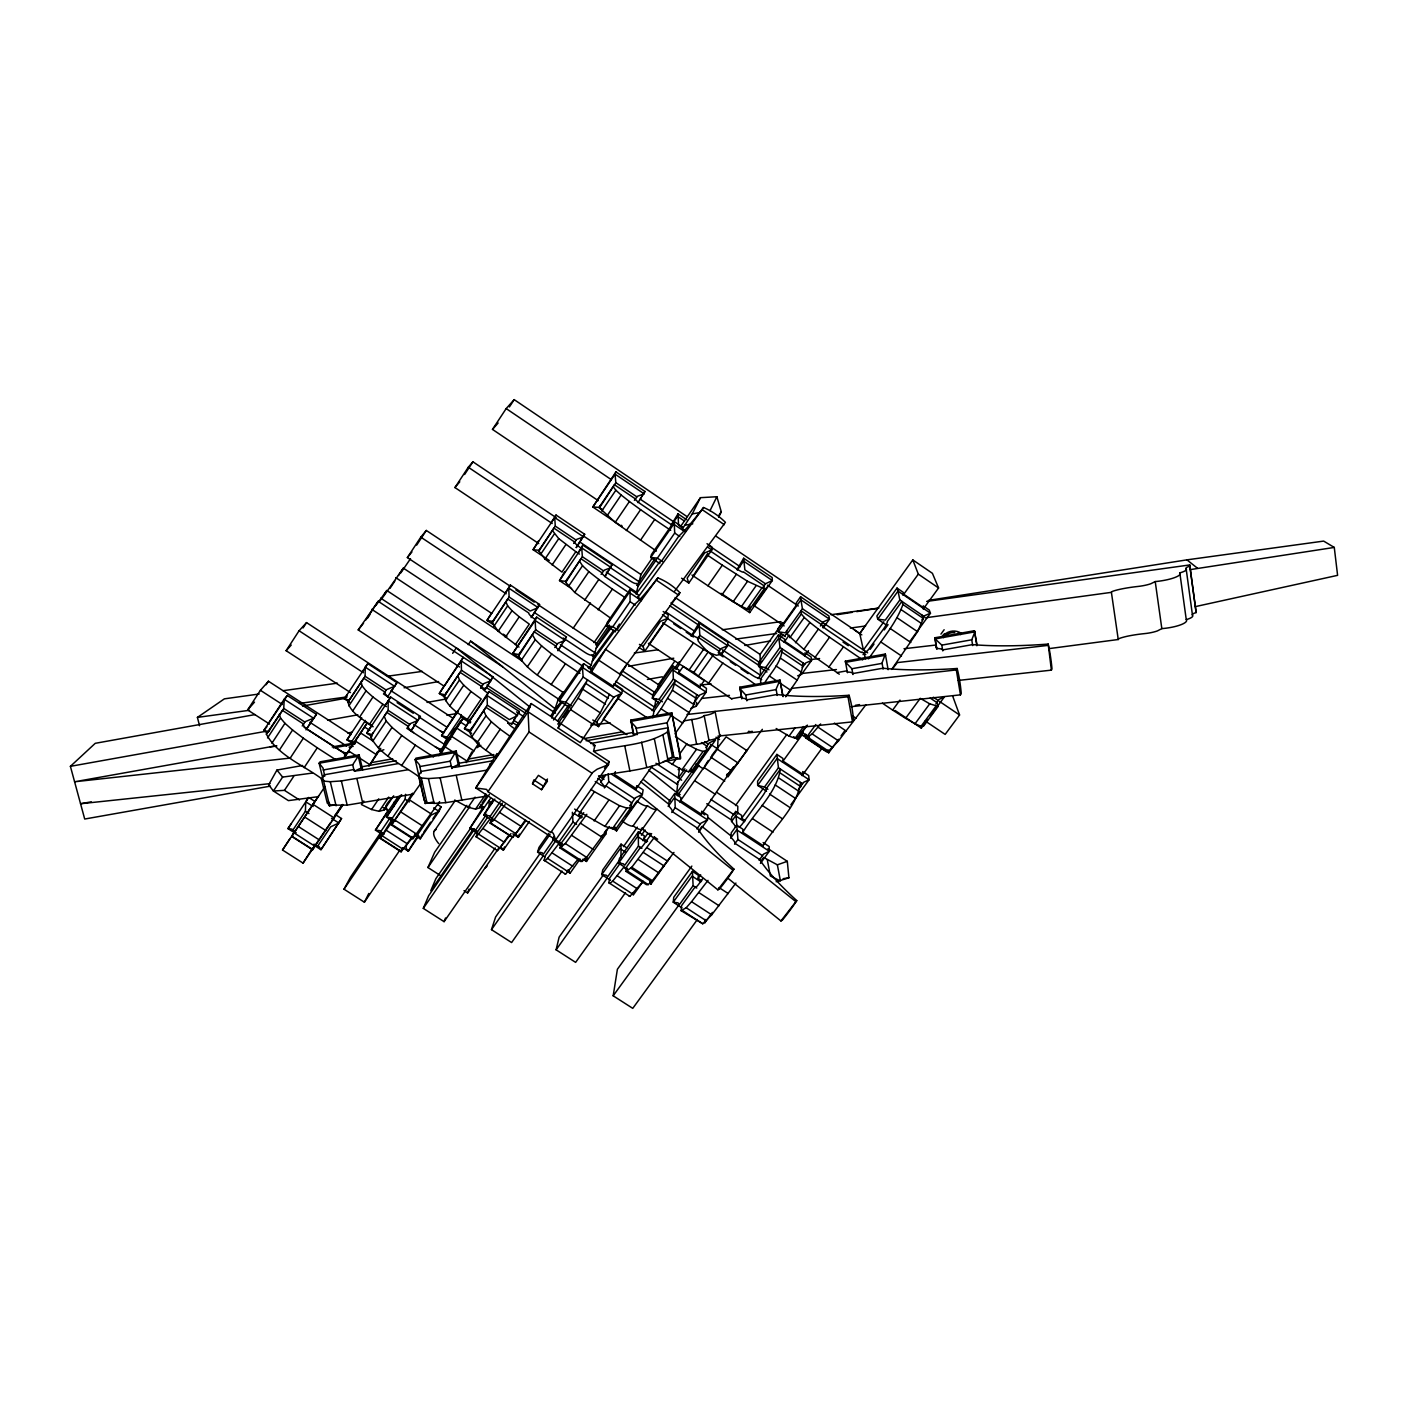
<?xml version="1.0" encoding="UTF-8"?>
<svg xmlns="http://www.w3.org/2000/svg" width="1408" height="1408" viewBox="0 0 1408 1408"><rect width="100%" height="100%" fill="white"/><g stroke="black" fill="none" stroke-linecap="round" stroke-linejoin="round"><path stroke-width="1.5" d="M697.418 638.81L699.829 635.342L699.072 622.987L727.848 642.277L727.707 645.691L721.442 654.579M692.437 871.358L673.728 897.283L673.235 902.194L677.899 902.845L679.571 904.376L693.106 885.685L692.437 871.358L698.35 875.23L698.139 878.416L701.73 880.757M721.037 593.314L749.69 612.603L772.341 580.518L772.182 577.562L743.653 558.254L744.867 569.853L765.477 583.774L763.03 587.242M883.08 669.187L882.077 662.886L885.333 654.034L845.363 661.162L847.422 672.707M737.686 814.158L737.81 806.274L716.707 792.352M783.094 696.661L780.014 680.046L739.816 687.192L741.77 698.878M745.237 820.706L741.611 818.312L741.646 815.373L735.715 811.448L737.933 839.52L734.554 844.184M493.187 819.192L489.086 815.813L483.824 815.038L492.958 799.779M671.81 812.486L675.224 807.717L674.714 793.496L680.926 797.579L680.627 800.589L701.395 814.229M581.962 736.93L594.986 745.483L593.507 751.326L609.154 761.605L608.485 764.614L597.115 769.208L592.715 772.411L550.774 832.48L487.96 791.666L486.64 789.413L475.781 787.97L496.954 753.526M662.429 701.8L658.997 699.512L673.358 679.043L672.866 665.984L679.184 670.19L678.85 672.637L699.952 686.682M662.517 561.563L657.413 558.131L674.696 533.051L674.186 521.506L682.616 527.208L682.317 529.003L685.837 531.379M696.01 764.034L703.278 768.838L717.552 748.862L718.08 738.566L720.614 735.029M461.208 714.736L460.891 716.971L447.181 737.176L450.648 739.446M712.413 912.384L704.862 922.768L705.056 919.406M666.582 617.883L691.979 634.885A7.568 1.496 35 0 0 698.421 637.366L719.189 651.27L718.995 654.79L716.355 655.248L711.198 653.47L703.507 649.458L662.728 622.758M638.317 831.917L619.45 858.44L618.587 863.174L623.234 863.755L624.8 865.216L638.422 846.102L638.317 831.917L644.354 835.859L643.896 838.939L647.574 841.333M667.357 761.341L681.947 769.771L688.582 771.795L692.067 770.598L706.517 750.323L706.798 746.099L701.43 742.544M620.981 858.07L621.051 844.131L626.93 847.968M735.926 883.062L711.726 914.813L702.768 923.771L681.12 910.694L681.56 905.661L695.094 886.987A7.251 1.232 -57.1 0 0 699.002 883.802L702.821 878.522M690.958 708.33L696.203 706.253L696.573 702.346M935.862 703.965L939.118 699.354L944.416 696.89L930.301 715.986M655.987 715.933L661.021 708.77L682.598 723.078L693.88 704.528L696.714 694.584M707.766 553.309L693.229 575.872M617.989 630.115L612.85 626.683L630.08 601.674L630.062 589.336L638.563 595.038L638.018 597.309L641.573 599.685M698.421 637.366L698.069 640.798C712.307 660.493 736.754 669.944 755.374 684.693M597.802 778.378L601.146 780.56L600.794 782.074A13.675 3.819 35 0 1 604.419 787.934L608.749 781.774L608.221 773.643M447.181 737.176L441.584 735.68L456.72 712.36M677.934 781.81L676.702 792.898L679.29 794.587M678.357 778.026L679.483 767.8L678.163 769.666M599.104 776.389C623.304 770.405 651.094 771.056 672.478 756.958L673.024 752.576M669.962 857.666L650.901 884.206L651.341 880.95M921.835 619.942L925.074 615.49L930.459 613.219L929.245 610.034L923.208 605.933L923.982 608.027L903.76 594.246L903.074 592.205L897.019 588.086L876.885 615.965L877.747 619.186L886.723 625.275M633.195 734.114L630.89 720.051L671.774 712.8L680.451 758.63L663.291 761.64M661.021 708.77L672.39 690.254L675.488 680.469L653.963 711.11L652.854 717.763M562.742 844.096L559.152 841.755L572.986 822.043L572.37 812.275M672.478 756.958L667.498 731.984L668.078 727.778L637.226 733.234A7.867 2.006 -11.6 0 1 632.086 736.032L590.674 743.494M602.554 509.749L599.069 507.39L615.824 482.662L615.05 474.144L615.947 471.874L644.97 491.498L638 502.638M571.173 705.76L565.77 702.205L583.158 677.019L582.454 667.392L583.634 663.643L592.31 669.398L591.571 671.915L613.325 686.312L627.264 663.766M777.163 695.482L776.142 689.11L780.014 680.046M421.256 772.992L419.426 764.667L415.149 759.634L415.923 758.173L456.21 751.027L459.518 765.653M697.365 919.53L632.755 1008.357L613.184 995.808L617.39 969.267L691.856 866.078M655.952 699.125L654.614 707.168L615.578 681.296M657.483 689.938L658.363 684.605L674.643 661.355M673.957 852.438L652.362 880.686L648.226 884.611L646.448 884.682L626.014 871.394L626.824 866.536L640.464 847.422A7.392 1.021 -56.9 0 0 644.213 844.008L651.64 833.606M574.587 809.072L604.965 826.373L612.392 828.714L616.44 828.062L630.96 807.576L631.787 802.859L605.862 785.875A7.814 2.182 35 0 1 601.374 785.365L595.214 781.528M563.886 573.056L559.504 580.606L565.646 581.346L582.366 556.723L581.715 547.888L582.842 545.107L612.075 564.696L604.947 576.646M395.384 821.322L391.318 817.854L386.478 817.098L400.523 795.379M642.453 882.2L629.869 896.386L608.837 882.746L609.734 877.941L620.558 862.734M686.664 519.71L678.005 513.85L678.55 525.043L682.106 527.437M384.05 834.258L379.562 830.597L375.443 830.104L387.464 811.413M487.96 791.666L529.021 731.966L528.053 711.797L531.221 703.56L559.944 722.445L558.114 728.077L580.342 742.685L600.283 712.853L609.435 694.408M582.93 859.162L586.45 861.45L605.81 834.064L606.76 829.382L604.366 832.779M615.366 771.654L614.75 774.611L636.205 788.691L636.733 785.682L643.122 789.87L642.382 794.446L616.563 830.896L611.142 827.358M365.429 720.403L351.965 741.33L355.362 743.53M536.624 617.144L512.776 653.435L518.778 654.544L535.638 629.746L535.146 620.488L536.624 617.144L566.421 636.909L558.061 650.725M587.171 858.194L586.45 861.45L585.094 858.106M537.61 542.802L538.542 541.006L533.104 549.701L538.982 550.299L555.28 526.099L554.717 517.563L556.019 515.046L584.672 534.266L576.347 547.589M602.571 778.536L603.258 775.562M618.288 695.675L617.672 698.298L603.222 719.048M625.486 892.672L575.626 962.368L556.107 949.819L559.117 937.147L603.275 875.037M371.923 734.624L366.696 733.146L372.293 724.592M613.325 686.312L613.958 683.742L622.6 689.462L621.702 693.37L598.558 726.616L593.208 723.096M636.574 592.029L638.458 584.443M639.126 581.75L640.922 574.499L652.027 558.378M579.797 811.782L579.04 814.827L582.507 817.098M470.659 718.379L464.482 728.675L470.36 730.171L487.344 705.197L487.027 695.499L488.858 691.574L519.253 711.515L511.667 724.258M609.47 826.514L586.59 857.349L581.064 861.643L559.962 847.95L561.246 843.128L583.722 812.645M491.762 612.709L486.957 620.453L492.712 621.386L509.115 597.027L508.728 588.086L510.365 585.059L539.563 604.454L532.066 616.563M798.723 789.008L803.528 782.373L809.09 779.75L808.685 775.544L802.736 771.602L802.982 774.365L783.024 761.112L782.866 758.384L776.899 754.406L757.61 781.141L757.662 785.365L766.533 791.243M561.862 845.486L553.098 839.784L553.978 836.634M351.965 741.33L346.966 739.851L361.715 717.693M324.738 776.23L323.066 768.134L319.123 763.224L320.109 761.816L359.146 754.864L362.718 769.877M667.867 758.595L674.01 757.522L667.075 722.797L671.598 714.155L630.608 721.424L635.888 727.144L637.454 734.378M561.88 846.454L558.413 844.219L547.536 858.387L544.896 860.834L544.104 860.253L545.459 855.466L555.227 841.544M593.842 656.163L591.149 665.122L588.808 668.501M597.538 643.826L594.88 652.678L592.398 656.286M558.114 728.077L578.072 698.192L587.541 679.923L557.762 724.134M640.323 499.242L640.816 497.622M759.088 860.306L763.576 854.11L769.314 851.277L769.173 846.542L763.118 842.547M444.488 685.168L439.314 693.51L444.928 694.813L461.454 670.278L461.243 660.915L463.232 657.325L444.118 686.154M349.307 700.128L344.291 698.826L367.805 663.608L396.95 682.651L394.592 686.312L386.531 689.621L383.504 693.968L388.872 697.488M891.686 669.416L917.558 631.699L923.419 618.482L922.24 615.226M542.766 785.77L533.843 779.926L532.523 783.834L541.517 789.694L547.466 779.011M820.406 625.997L823.31 621.843L829.453 619.15L828.925 615.947L800.606 596.781L796.365 602.765L796.576 604.842L782.408 624.765M391.741 818.981L405.152 799.181L405.574 794.323M561.986 871.094L511.614 942.55L491.48 929.65L495.616 916.978L540.725 852.544M519.358 834.152L518.302 837.373L512.846 833.853M786.65 695.482C792.81 685.309 803.264 675.242 802.736 662.71M802.314 667.568L805.834 662.886L811.536 660.475L811.114 656.955L804.989 652.837L805.253 655.16L784.714 641.344L784.555 639.091L778.413 634.955L758.56 662.869L758.63 666.406L766.973 672.003M296.173 832.744L291.878 829.101L287.954 828.608L307.507 799.216M868.613 658.856C880.493 641.168 895.506 624.747 902.933 604.525L901.894 601.374L887.322 621.474A7.498 1.32 -55.6 0 1 883.432 629.147L868.666 649.352A7.48 1.32 -55.7 0 1 865.621 651.464L863.051 654.65M551.848 718.186L558.378 698.966L563.341 691.75M504.451 846.947L503.36 850.133L469.797 828.45L483.472 806.678M764.403 683.232C770.95 672.443 781.915 662.024 782.091 648.824L760.584 678.973L760.707 684.587M762.802 846.208C774.963 825.405 797.21 806.907 800.536 782.443M464.006 890.683L467.614 892.989L469.075 889.064M742.474 832.832C754.723 811.976 776.459 793.478 780.454 769.102L766.498 788.357A7.322 1.267 -56.6 0 1 762.379 796.294L742.931 823.134A7.304 1.25 -56.7 0 1 738.813 826.602M419.901 777.48C403.339 764.843 380.354 756.166 370.674 736.736L388.133 710.354L388.203 700.902L390.667 697.066L420.394 716.443L410.942 731.104M526.099 820.512L512.864 837.39L490.09 823.152L491.902 818.365L502.445 803.106M474.408 829.347L428.666 895.699L423.298 908.371L444.083 921.659L445.509 917.981M656.41 551.091L615.208 522.386L599.438 507.866L614.434 484.722L635.395 498.89A7.586 1.232 34.5 0 0 641.291 504.381L670.613 524.181M489.509 819.667L476.238 836.986L477.594 831.741L487.502 817.379M610.702 618.218L574.71 592.434L565.77 582.349L580.976 558.782L602.078 572.898A7.621 1.514 34.5 0 0 607.922 578.635L626.912 591.36M696.89 828.942L700.902 823.205L707.52 819.878L707.802 815.267L701.606 811.184M454.696 800.026L468.142 807.259L475.552 809.107L480.163 807.717L481.395 804.672M599.438 507.866L600.459 505.331M513.92 720.421L515.011 717.693M577.931 553.098L582.842 545.107M565.77 582.349L567.037 579.304M958.302 680.434L1051.389 670.138L1051.987 668.73A33.968 5.192 83.6 0 0 1048.186 644.072A181.245 40.797 -8.5 0 1 972.523 644.618L942.621 649.933A13.27 3.203 -9.5 0 0 936.778 648.507L935.51 645.075L904.006 648.736M350.522 698.28L365.094 676.28L365.235 667.146L367.805 663.608M564.08 573.496L564.907 571.525M292.618 830.474L305.395 811.272L305.765 801.803L308.686 797.456L314.864 801.416L312.946 804.32M563.728 692.982C548.258 681.578 529.056 672.742 518.584 656.093L534.23 631.805L555.755 646.061A7.744 1.848 34.3 0 0 561.546 652.115L580.906 664.946A7.726 1.848 34.5 0 0 583.422 666.442M705.778 747.542L709.474 742.702L715.493 740.062L692.63 772.13L691.786 769.12M440.563 875.618L427.944 867.522L434.65 852.28L466.858 805.376M1051.389 670.138L1048.186 644.072M518.584 656.093L520.186 652.485M466.224 762.608L471.891 751.872M437.941 804.778L441.074 806.819L438.979 811.36L420.218 838.834L414.885 835.402M674.749 591.008L725.419 522.35A34.918 16.878 36.8 0 0 703.542 507.514A119.715 8.782 -55.9 0 1 678.955 535.92L661.654 560.982A13.482 1.003 -56.2 0 0 659.208 563.182L659.419 562.197L636.029 594.053M496.25 757.838C486.834 750.306 474.338 744.128 469.779 732.301L485.918 707.291L507.866 721.67A7.867 2.2 34.2 0 0 511.157 726.264L513.603 728.077M765.477 583.774L772.341 580.518L743.6 561.088L737.334 570.046M469.779 732.301L471.768 728.094M422.418 834.117L420.218 838.834L418.44 835.437L417.173 835.349L431.006 815.162L438.979 811.36L433.646 807.91M619.837 673.658L679.906 592.698A35.112 18.146 36.8 0 0 657.835 577.878A118.606 8.8 -56.1 0 1 634.392 604.56L617.144 629.552A13.552 1.021 -56.4 0 0 614.909 631.4L615.243 630.133L592.31 661.267M444.066 686.136L358.213 629.922L378.171 601.286L492.994 676.896L485.109 689.638M456.21 751.027L450.19 761.182L451.862 768.557M487.678 685.467L492.994 676.896M412.614 793.162L391.424 825.018L412.773 838.746L415.061 833.994M718.643 517.282L721.283 511.808L716.883 496.725L700.462 497.675L680.398 526.768M426.008 801.926L425.251 803.475L433.717 801.979M637.736 597.678L703.542 507.514M412.122 836.88L401.104 851.84L402.459 848.144M693.845 703.067L699.459 695.165L706.165 692.173L706.464 688.354L700.181 684.165M718.186 652.696L721.195 648.507L727.707 645.691L698.738 626.296L692.49 635.219M710.019 510.664L716.883 496.725M440.669 754.107L463.021 718.362L441.126 750.658A7.656 2.341 33.6 0 1 440.246 751.133M590.462 669.944L657.835 577.878M552.587 530.763L558.747 538.63L575.819 551.69L561.986 572.106L544.966 559.029L538.93 551.056L553.907 528.123L574.605 541.974A7.462 1.443 34.3 0 0 580.237 547.501M438.944 755.726L442.499 748.634A7.656 2.341 33.6 0 1 435.002 746.557M447.41 738.848L444.594 744.462L413.723 724.381M660.44 685.978L605.634 649.405L591.571 671.915M381.128 831.952L350.522 877.131L344.01 889.205L364.39 902.211L368.808 893.446M268.294 732.054L283.747 708.418L284.205 699.23L287.285 695.482L316.448 714.366L305.994 729.89M682.528 528.686L692.243 513.938L700.462 497.675M629.64 805.904L635.378 797.79L642.382 794.446L611.582 774.224M538.93 551.056L540.338 548.275M551.091 522.755L556.019 515.046M488.382 795.819L445.773 802.648L434.122 803.387L426.958 802.701L424.266 800.589L418.581 775.966L420.904 771.478L451.299 766.11A7.867 1.971 -12.8 0 0 455.048 767.325L493.856 760.619M519.006 647.099L498.15 631.259L492.325 622.67L507.742 599.069L528.845 613.043A7.586 1.76 34.1 0 0 534.424 618.886M401.104 851.84L380.23 838.446L392.058 819.333M492.325 622.67L494.067 619.362M394.363 801.821L393.888 806.555M505.19 593.155L510.365 585.059M550.774 832.48C553.485 830.245 554.629 838.147 555.702 839.872L559.152 841.755M851.189 706.675L960.45 694.848L961.242 693.352A34.373 6.688 83.7 0 0 957.141 668.483A183.902 42.381 -9 0 1 882.922 668.219L852.773 673.57A13.376 3.274 -10.1 0 0 847.299 672.021L847.088 670.806L836.933 672.602M470.782 722.022C461.261 714.701 448.254 708.664 444.189 696.643L460.082 672.338L481.571 686.453A7.709 2.094 33.9 0 0 487.115 692.595M363.827 800.958L361.416 804.549L371.571 809.53L379.139 811.325L384.12 809.952L386.549 805.482M444.189 696.643L446.301 692.771M940.949 634.093L944.134 629.746M733.427 766.99L701.694 813.806M302.65 765.494L276.936 770.07L268.664 784.819L273.416 791.014L288.411 800.624L318.226 796.682M639.426 644.389L643.104 646.536L644.741 651.253L667.709 618.235L668.272 614.909L663.186 611.512M960.45 694.848L956.331 669.926L957.141 668.483M592.768 719.998L596.922 722.339L598.558 726.616M674.01 757.522L680.451 758.63L680.627 757.17L671.774 712.8M335.403 814.598L341.546 818.541L320.971 849.693L313.632 845.011M369.002 766.11L377.678 752.154M294.694 831.811L291.667 836.422L312.541 849.763L315.427 845.046M290.03 838.534L282.515 850.01L303.054 863.122L312.664 847.845M445.456 747.05L467.192 761.182L479.09 742.667M596.376 722.374L614.082 696.89L621.702 693.37L582.454 667.392L559.416 700.832L570.082 707.872M330.387 804.338L329.437 805.851L335.931 804.707M359.146 754.864L352.704 764.755L354.182 771.003M370.674 736.736L373.278 732.6M705.003 765.67L708.312 760.461M384.982 705.672L390.667 697.066M391.442 690.994L393.026 688.547M269.597 724.099L247.65 709.949L260.41 690.307L268.435 681.226L350.926 734.642M350.486 692.578L286.123 650.707L299.077 630.766L306.539 622.6L453.358 718.485M266.147 684.728L268.435 681.226M303.054 627.95L306.539 622.6M307.49 812.61L309.144 810.146M354.675 742.914L353.795 744.251L346.966 739.851L349.642 735.856M268.594 723.448L283.466 701.36M284.416 699.899L287.285 695.482M323.91 780.419C304.938 765.67 277.992 756.061 266.341 734.078L282.462 710.406L303.512 724.011A7.515 2.464 32.4 0 0 308.334 730.066L339.909 750.464A7.48 2.464 32.8 0 0 347.547 752.47L344.15 757.662M267.538 737.933L280.544 718.062L279.294 714.278M350.222 748.387L354.746 741.453M355.802 739.834L356.734 738.408M380.758 748.317L376.552 754.741L355.309 740.995L367.154 723.026L344.344 757.187M271.92 743.213L284.962 723.307L280.544 718.062M279.47 749.954L292.565 730.03L284.962 723.307M365.974 619.872L378.171 601.286M367.453 618.288L369.864 614.627M375.883 605.475L386.813 590.498L502.55 666.723M491.621 613.342L407.352 557.586L420.798 537.152L426.307 530.446L510.435 586.344M598.242 500.667L492.483 429.405L506.176 408.584L514.202 399.643L687.104 516.648M379.72 601.304L382.078 597.696M384.454 594.106L386.813 590.498M416.68 545.09L426.307 530.446M381.586 599.104L403.357 568.128L499.646 631.752M538.736 543.558L454.942 487.555L468.283 467.245L472.93 461.806L556.107 517.616M464.57 474.531L472.93 461.806M390.051 588.333L394.891 580.994M398.517 575.467L403.357 568.128M509.379 406.965L514.202 399.643M302.227 725.982L305.254 721.635L313.562 718.221L316.448 714.366M306.698 728.64L313.562 718.221L284.205 699.23L263.683 730.629L267.344 732.987M290.224 758.102L303.336 738.197L292.565 730.03M312.488 773.062L282.603 777.093L273.416 791.014L284.451 790.346L299.482 799.99M284.451 790.346L293.691 776.389M304.128 767.677L317.275 747.806L303.336 738.197M373.12 726.774C364.074 719.717 350.891 713.909 347.917 701.941L363.774 678.269L384.824 691.997A7.515 2.235 33.1 0 0 389.91 697.981M348.832 705.901L362.12 685.837L361.152 681.947M352.722 710.97L366.062 690.87L362.12 685.837M318.718 795.766L282.515 850.01M376.552 754.741L369.934 764.738L348.656 750.992L343.922 758.102M359.586 717.13L372.962 697.013L366.062 690.87M291.667 836.422L324.949 786.597M387.587 696.819L396.95 682.651M369.442 724.381L382.853 704.282L372.962 697.013M290.963 824.085L287.954 828.608L295.293 833.29M413.582 794.042L347.178 805.112L329.454 805.147L327.254 803.088L321.446 779.152L324.386 774.77L353.83 769.542A7.691 1.848 -13.3 0 0 359.867 770.405L398.147 763.611M372.557 741.488L386.214 721.054L384.261 716.373L386.778 712.378L408.25 726.37A7.674 2.341 33.4 0 0 413.53 732.6M400.752 572.986L410.502 558.694M378.347 747.894L392.04 727.426L386.214 721.054M303.054 863.122L328.398 825.845M334.822 815.707L342.162 804.76M376.939 753.262L379.174 749.936M331.918 820.635L342.76 804.461M312.541 849.763L342.566 805.552M313.949 844.114L317.504 846.384L330.739 826.778L338.853 823.029L331.514 818.312M341.546 818.541L320.971 849.693L318.982 846.419L317.504 846.384M452.654 653.33L456.298 647.909L530.006 707.115M330.722 822.43L328.803 825.246M388.027 755.938L401.773 735.486L392.04 727.426M407.299 727.795L410.59 723.483L418.141 720.403L388.203 700.902L366.696 733.146L371.958 736.56M468.213 644.67L470.606 641.133L559.997 700.04M411.171 730.558L420.394 716.443M540.584 554.4L554.294 534.037M717.904 736.138L852.474 721.864L853.53 720.298A34.707 8.466 83.8 0 0 849.077 695.27A182.477 42.979 -9.6 0 1 776.987 694.514L746.662 699.882A13.464 3.362 -10.8 0 0 741.646 698.192L741.664 696.907L731.456 698.702M493.821 626.366L507.637 605.862L506.088 602.237M371.571 809.53L378.787 798.811M401.579 765.618L415.36 745.184L401.773 735.486M445.526 700.691L459.448 680.046L458.058 676.069M544.966 559.029L558.747 538.63M498.15 631.259L512.037 610.72L507.637 605.862M449.786 705.883L463.76 685.203L459.448 680.046M379.139 811.325L388.749 797.086M391.318 798.459C386.602 804.566 383.786 805.675 388.379 810.955L382.958 807.47M384.12 809.952L393.694 795.802M552.112 564.942L565.928 544.526M615.947 471.874L592.821 507.003L621.966 526.627L621.597 525.307M505.331 637.384L519.253 616.81L512.037 610.72M398.2 796.453L375.443 830.104L382.747 834.786M457.019 712.219L471.029 691.522L463.76 685.203M401.667 794.675L386.478 817.098L393.571 821.674M458.286 711.005L441.584 735.68L448.483 740.186M573.637 543.418L576.717 539.352L583.581 536.923L554.717 517.563L533.104 549.701L549.296 560.507M380.512 831.987L389.981 817.995M344.01 889.205L382.061 833.061M480.586 687.896L483.859 683.584L491.216 680.627L461.243 660.915L439.314 693.51L446.354 698.104M584.672 534.266L576.171 547.483M444.717 742.35L447.146 738.76M601.744 511.034L615.859 490.23L613.501 487.115M451.211 733.99L454.766 728.746M439.894 751.397L460.786 720.579M539.563 604.454L531.098 617.637M391.424 825.018L422.101 781.493M515.346 644.688L529.302 624.131L519.253 616.81M467.174 719.682L481.219 698.984L471.029 691.522M330.07 804.936L329.437 805.851L328.416 801.592M607.006 515.874L621.157 495.018L615.859 490.23M488.858 691.574L469.357 721.107M568.427 586.467L582.525 565.734L579.814 561.686M521.083 660.563L535.286 639.69L532.717 635.29M615.208 522.386L629.411 501.512L621.157 495.018M471.698 736.894L486.006 715.862L484.035 711.357M634.392 500.35L637.472 496.25L644.266 493.909L615.05 474.144L592.821 507.003L599.069 507.39M574.71 592.434L588.861 571.666L582.525 565.734M364.39 902.211L399.925 850.08M641.854 496.091L644.97 491.498M527.331 666.829L541.605 645.92L535.286 639.69M412.403 837.443C408.496 844.008 402.917 845.68 408.302 851.206L418.018 836.986M477.03 742.896L491.392 721.829L486.006 715.862M412.773 838.746L439.595 801.627M479.389 744.198L477.013 747.701L480.797 745.272M416.557 837.707L408.302 851.206L402.829 847.686M626.349 530.534L640.587 509.678L629.411 501.512M423.597 832.41L430.584 822.166M432.925 818.752L436.41 813.648M438.75 810.234L441.074 806.819M601.093 574.358L604.208 570.187L611.142 567.6L581.715 547.888L559.504 580.606L571.595 588.667M584.619 600.23L598.822 579.462L588.861 571.666M679.677 801.909L703.894 767.395L724.715 781.141M554.752 647.522L557.973 643.227L565.154 640.376L535.146 620.488L512.776 653.435L521.576 659.226M612.075 564.696L604.947 576.118M485.795 750.306L500.21 729.221L491.392 721.829M537.346 674.872L551.654 653.946L541.605 645.92M562.214 643.034L566.421 636.909M434.051 831.477L455.03 800.835M557.85 650.478L561.352 645.374M573.144 628.267L590.445 602.976M516.085 716.144L519.253 711.515M640.411 540.338L654.685 519.499L640.587 509.678M531.221 703.56L495.757 757.645M598.136 609.84L612.374 589.09L598.822 579.462M551.091 684.658L565.435 663.749L579.955 673.358M468.142 807.259L475.094 797.157M427.944 867.522L469.885 806.467M678.005 513.85L671.158 525.043M475.552 809.107L485.936 794.024M672.549 523.635L677.53 516.402L684.499 521.118M674.186 521.506L651.411 554.594L650.725 557.48L659.806 563.587M482.011 803.141L485.742 797.72M630.062 589.336L607.341 622.336L606.355 625.698L615.507 631.805M480.163 807.717L489.35 794.376M594.018 642.629L610.139 619.203M380.23 838.446L392.286 821.603M595.637 644.864L609.312 625.029M636.645 585.358L654.738 559.064M490.618 798.23L469.797 828.45L474.25 828.96L475.482 830.368L486.622 814.211M583.634 663.643L560.736 696.872L559.416 700.832L565.77 702.205M470.712 828.08L435.882 878.645L430.76 890.754L473 829.488M596.886 646.026L609.294 628.003M637.965 586.397L656.568 559.398M552.605 712.307L555.051 708.77L470.606 641.133M551.25 715.968L559.944 703.349M494.842 799.075L483.824 815.038L492.906 820.917M423.298 908.371L476.819 830.808M617.355 627.158L619.485 624.061M489.738 816.957L500.262 801.68M590.163 672.514L592.31 669.398M557.498 721.23L568.304 705.602M563.235 717.517L568.234 710.283M532.523 783.834L538.419 775.333L547.413 781.211L541.517 789.694M718.784 515.416L721.283 511.808M444.083 921.659L495.246 847.933M467.614 892.989L498.714 848.214M508.218 835.982L500.755 846.718L503.36 850.133L514.078 834.715M642.858 646.677L660.37 621.421L667.709 618.235L662.464 614.733M681.56 578.213L688.794 583.07L711.814 549.947L712.078 547.114L707.027 543.699M525.114 820.283L515.715 833.8L518.302 837.373L529.355 821.48M649.264 643.914L663.59 623.322M691.944 575.027L707.942 585.781L722.339 565.171L747.542 581.275L764.157 588.843L764.051 585.798L743.442 571.877A7.515 1.214 35 0 1 737.211 569.166L709.966 550.757M548.891 833.307L538.965 847.475L537.592 852.157L544.808 856.838M550.053 834.346L537.592 852.157L542.062 852.72L543.418 854.146L554.4 838.464M743.653 558.254L737.035 569.536M699.072 622.987L691.117 636.222M707.942 585.781L721.952 594.88L736.349 574.341M672.866 665.984L652.995 694.338L652.326 698.192L659.19 702.733M491.48 929.65L542.995 856.187M604.542 768.205L609.154 761.605M674.326 668.835L679.272 661.778M648.402 643.35L678.92 663.696L693.299 643.192M555.702 839.872L608.485 764.614L528.053 711.797L475.781 787.97L555.702 839.872L553.098 839.784M675.858 669.522L679.554 664.277M600.618 782.32L605.51 775.35M579.885 812.522L594.475 791.718L619.555 805.71L626.965 808.139L630.96 807.576M578.494 815.619L580.994 812.046M652.15 710.67L658.381 701.818M678.198 673.57L683.162 666.512L704.264 680.574L699.424 687.421M721.952 594.88L733.146 601.762L747.542 581.275M559.962 847.95L565.312 843.533L586.837 814.299M678.92 663.696L689.128 669.909L703.507 649.458M689.128 669.909L693.845 672.32L708.206 651.904M733.146 601.762L741.523 606.426L755.902 586.01M594.123 820.97L608.731 800.237M731.878 699.002L698.403 676.086L712.8 655.67M741.523 606.426L747.085 608.872L761.429 588.526M747.085 608.872L749.848 609.136L764.157 588.843M753.914 605.563L766.85 587.224M721.178 653.893L723.518 650.566M852.474 721.864L848.003 696.784L849.077 695.27M566.474 870.866L570.082 873.206L580.096 859.038M604.965 826.373L619.555 805.71M708.47 683.39L722.902 662.974M635.923 789.096L652.326 765.899M674.995 733.85L684.165 720.861L691.768 719.523A9.31 2.341 -11.1 0 0 699.406 718.027L701.061 717.446A9.31 2.341 -11.1 0 0 704.141 715.598A9.275 2.341 -11 0 0 709.896 714.366L711.568 713.786A9.275 2.341 -11 0 0 715.07 711.392L719.822 735.926A9.258 2.429 -11 0 1 716.355 738.408L714.683 738.989A9.258 2.429 -11 0 1 708.946 740.221A9.275 2.446 -11.1 0 1 705.883 742.122L704.246 742.72A9.275 2.446 -11.1 0 1 696.626 744.198L689.04 745.536L675.453 736.542M696.203 706.253L706.165 692.173L672.338 669.645L652.326 698.192L658.997 699.512M612.392 828.714L626.965 808.139M626.155 816.182L636.891 801.029A9.205 2.534 35.4 0 0 643.28 805.059L644.688 805.605A9.205 2.534 35.4 0 0 647.416 805.71A9.17 2.517 35.4 0 0 652.238 808.614L653.646 809.178A9.17 2.517 35.4 0 0 656.762 808.966L642.506 828.978A9.152 2.605 35.4 0 1 639.355 829.277L637.93 828.714A9.152 2.605 35.4 0 1 633.107 825.845A9.187 2.622 35.4 0 1 630.379 825.774L628.954 825.246A9.187 2.622 35.4 0 1 622.565 821.234M672.179 764.526L677.037 757.68M679.466 754.266L686.752 744.005L696.502 749.32L703.085 751.414L706.517 750.323M633.107 825.845L647.416 805.71M621.051 844.131L602.73 869.915L601.779 874.614L610.544 880.299M782.267 622.6L778.043 628.531L778.237 631.822L785.347 636.61M623.445 846.648L637.331 827.112M759.968 654.579L782.566 622.794M347.917 701.941L350.627 698.139M490.09 823.152L494.12 819.632L505.138 804.619M681.947 769.771L696.502 749.32M619.784 859.76L607.746 876.656L606.267 875.213L601.779 874.614L620.224 848.69L625.486 852.104M556.107 949.819L607.112 878.134M637.718 835.12L642.822 827.957M678.533 777.762L684.922 768.803M758.877 664.84L761.429 661.267M779.293 636.17L781.845 632.579M676.755 783.798L686.629 769.93M780.366 638.246L782.883 634.726M823.134 627.986L829.453 619.15L800.958 599.878L802.419 608.749L785.294 632.79L778.237 631.822L800.958 599.878L800.606 596.781M641.397 835.243L645.11 830.016M688.582 771.795L703.085 751.414M839.309 674.186L803.862 649.37L786.966 634.146L801.346 613.976L800.994 610.755L821.427 624.571A7.48 1.214 35.5 0 0 827.816 630.362L856.416 649.686A7.462 1.197 35.7 0 0 862.154 652.08L865.762 654.526M674.714 793.496L669.117 801.363L668.571 805.886A13.288 3.59 35.5 0 1 672.39 811.694L697.47 828.15A113.802 29.726 36.5 0 0 733.92 869.106A34.003 5.262 -51.3 0 1 719.347 889.134L717.834 889.821L641.485 828.168M769.014 669.803L765.67 667.568L780.014 647.434L778.413 634.955M642.699 840.611L647.786 833.466M676.597 793.056L695.57 766.427M758.155 678.621L765.142 668.8M784.115 642.189L789.184 635.078M700.586 759.704L705.338 753.034M707.714 749.707L711.286 744.709M668.166 806.45L674.203 797.966L707.52 819.878L698.614 832.234M789.853 637.683L804.267 617.461L801.346 613.976M677.389 795.643L698.984 765.371M626.014 871.394L631.77 867.293L654.526 837.144M795.485 642.752L809.952 622.494L804.267 617.461M803.862 649.37L818.382 629.094L809.952 622.494M822.642 627.352L825 624.043M643.157 881.302L633.283 895.066L632.65 893.165M804.654 655.987L808.456 650.69M726.528 775.491L737.845 762.837L762.362 729.309M814.986 657.501L829.541 637.243L862.646 659.894M699.371 829.981L701.941 826.408M828.819 667.146L843.41 646.906M346.984 695.094L344.291 698.826L349.782 702.398M475.728 836.493L497.552 850.766L510.998 833.589M735.504 805.587L786.861 734.43M923.226 609.083L938.573 587.981L932.413 573.32L912.806 559.909L859.725 633.459L863.421 650.003L883.837 621.773M776.178 728.517L789.061 736.12L795.115 727.742M735.715 811.448L731.632 817.098L731.509 821.55A12.778 3.309 35.9 0 1 735.434 827.182M731.755 821.198L735.627 815.866L744.462 821.691M789.061 736.12L795.15 738.232L803.598 726.528M806.414 725.595L798.002 737.229L795.15 738.232M793.69 736.754L797.262 739.13L807.4 725.12M362.173 671.915L363.898 669.539M613.184 995.808L678.832 905.098M698.139 878.416L700.709 874.861M741.365 818.664L763.171 788.533M767.923 789.307L764.491 787.037L778.43 767.765L776.899 754.406M782.426 761.939L802.947 733.568M910.096 641.133L930.459 613.219L898.022 591.114L899.853 599.984L885.298 620.101L877.747 619.186L898.022 591.114L897.019 588.086M903.003 595.302L918.315 574.13L912.806 559.909M730.699 838.13L736.701 829.822L769.314 851.277L760.461 863.386M807.506 735.979L815.813 724.504M870.214 649.299L874.034 644.019M884.259 629.922L888.078 624.624M717.834 889.821L733.92 869.106M802.05 775.65L821.427 749.003M790.803 804.83L809.09 779.75L777.075 758.49L757.662 785.365L764.491 787.037M800.202 733.779L828.714 752.805L838.605 739.253M841.069 735.856L844.782 730.77M805.728 734.184L806.115 738.179L826.373 751.696L828.538 751.15L838.517 740.89L865.902 704.774M761.094 860.886L763.646 857.384M882.376 703.173L892.637 710.09L899.976 700.075M557.885 700.41L564.309 691.662M596.218 648.226L611.635 627.264M551.056 715.422L560.666 702.363M593.261 658.099L613.747 630.274M892.637 710.09L905.573 718.309L920.269 698.35L929.72 703.824L938.168 706.376L936.901 702.574L930.195 698.034M553.098 714.49L562.179 702.152M553.502 719.981L565.541 703.701M905.573 718.309L915.042 723.73L929.72 703.824M915.042 723.73L921.043 726.317L935.686 706.482M895.083 710.477L921.325 728.147L927.749 719.47M938.168 706.376L923.578 726.123L921.043 726.317M727.918 878.258L780.93 920.955L796.77 900.592A113.52 28.97 36.9 0 1 759.651 859.549L735.117 843.41A13.077 3.467 36 0 0 731.086 837.584L731.21 832.92L736.789 825.211L742.878 829.224L742.843 832.304L763.171 845.68M952.811 696.467L959.57 714.982L945.155 734.413L925.214 720.984M544.104 860.253L565.541 874.21L577.931 859.426M711.814 755.41L726.141 736.824L747.014 750.693M681.12 910.694L686.189 907.738L691.557 901.683L708.013 880.352M865.462 625.504L859.76 633.653L854.55 629.957M608.837 882.746L609.875 883.414L612.691 881.091L623.586 867.434L627.246 869.81M426.554 801.733L425.251 803.475L415.149 759.634L455.523 752.47L458.357 765.019M785.611 696.802L792.088 688.336L956.331 669.926M892.056 669.346L897.371 662.587L1047.587 645.445M806.115 738.179L812.17 733.92L820.635 723.941M358.213 629.922L363.528 623.216M266.341 734.078L269.579 730.083M407.352 557.586L411.928 551.971M266.904 726.686L263.683 730.629L268.382 731.386M454.942 487.555L459.782 481.8M247.65 709.949L254.496 702.134M492.483 429.405L498.133 422.998M286.123 650.707L291.227 645.058M748.986 731.104L748.106 732.072L752.33 731.333M270.442 786.122L84.709 819.034L70.4 766.339L95.251 743.318L255.077 714.578M593.842 751.274C618.165 745.29 645.832 745.765 667.498 731.984M926.658 601.427L1189.742 564.942L1196.131 612.568A8.554 2.024 -7.8 0 0 1192.91 613.923L1192.523 614.258A8.554 2.024 -7.8 0 0 1192.47 615.19A14.274 3.397 -7.9 0 1 1186.258 619.626A20.539 4.928 -7.9 0 1 1161.829 628.619L1157.394 630.925A16.034 3.872 -8.1 0 1 1144.528 633.618A42.645 10.578 -8 0 0 1129.709 635.747A24.693 6.072 -8.1 0 0 1120.698 637.982A5.966 1.461 -8.2 0 0 1118.251 639.514L1048.661 648.666M199.531 725.718L197.419 717.394L224.382 698.843L259.178 694.003M1189.742 564.942L1189.83 566.21A8.589 1.866 -8.1 0 0 1186.592 567.512L1186.187 567.829A8.589 1.866 -8.1 0 0 1186.134 568.691A14.362 3.115 -8.2 0 1 1179.834 572.88A20.645 4.523 -8.2 0 1 1155.229 581.574L1150.758 583.774A16.122 3.573 -8.3 0 1 1137.822 586.467A42.874 9.733 -8.3 0 0 1122.915 588.685A24.834 5.597 -8.4 0 0 1113.869 590.885A5.984 1.338 -8.4 0 0 1111.405 592.346L925.408 617.795M568.058 869.686L570.082 873.206M780.93 920.955L782.285 920.198A33.405 4.118 -51.5 0 0 796.77 900.592M383.856 749.707L376.904 752.294M601.55 835.771L605.81 834.064M797.614 675.822L801.592 674.326L811.536 660.475L778.624 638.334L758.63 666.406L765.67 667.568M767.976 848.602L787.301 861.326L788.92 877.8L776.16 881.742M763.946 857.595L777.357 864.829L787.301 861.326M746.064 750.094L747.56 749.584L727.954 776.882L727.179 773.978M480.85 804.848L483.349 808.79L479.653 806.397M1190.376 569.589L1334.274 547.43L1337.6 575.344L1195.41 606.602M692.243 513.938L700.146 512.477M684.904 525.254L692.806 523.794M302.579 706.042L345.77 698.262M404.078 687.773L438.627 681.56M70.4 766.339L264.933 731.474M327.606 720.245L357.878 714.824M427.029 702.416L446.494 698.931M628.602 666.301L673.781 658.205M744.779 645.48L770.581 640.869M276.619 745.677L74.589 781.774L290.541 758.05M347.758 732.987L352.07 732.213M446.899 715.264L457.688 713.346M647.416 679.448L662.27 676.79M936.549 648.507L934.771 637.789L974.424 630.714L977.011 644.758M332.2 746.926L355.52 742.755M333.397 747.894L354.64 744.11M349.043 747.102L353.179 746.363M845.363 661.162L845.592 662.341L885.632 655.213M936.901 649.194L935.176 638.915L941.811 645.128L971.749 639.795L974.934 631.84L935.176 638.915L934.771 637.789M343.482 753.368L349.642 752.259M91.274 801.838L80.555 803.739L270.002 783.64M845.592 662.341L851.91 668.73L882.077 663.362M323.224 769.982L352.704 764.755M782.795 695.869L780.085 681.296L739.781 688.459L745.73 695.006L776.072 689.603M371.36 762.608L392.656 758.824M396.158 760.69L361.979 766.744L361.099 768.17A13.446 3.238 -13.3 0 0 355.291 771.038M419.778 766.568L450.19 761.182M636.205 728.253L667.075 722.797M321.446 779.152L323.646 781.106L330.282 781.704L341.37 780.93L407.95 769.754M468.688 759L493.856 754.547M584.478 738.514L622.53 731.773M495.194 756.853L458.973 763.259L458.286 764.72A13.763 3.45 -12.8 0 0 452.179 768.117M586.133 740.766L633.406 732.406L633.142 733.797A13.763 3.502 -11.6 0 1 637.12 734.659M489.72 764.086L491.392 763.787M593.278 745.782L594.986 745.483M418.581 775.966L421.256 777.973L428.419 778.571L440.106 777.762L486.886 770.141M855.378 705.32L859.584 704.581M837.144 614.715L852.35 612.322M856.698 611.635L878.416 608.238M928.382 600.406L1186.926 559.856L1323.661 541.094L1334.274 547.43M783.13 878.68L788.92 877.8M283.078 690.694L337.445 683.162M387.446 676.227L422.242 671.387M722.286 629.781L780.982 621.632M831.002 614.698L878.821 608.062M634.304 653.03L658.029 649.774M735.645 639.109L776.618 633.494M197.419 717.394L249.515 710.266M299.446 703.419L347.213 696.89M850.362 628.056L865.568 625.979M811.131 659.507L819.579 658.539M700.568 685.062L711.058 683.866M801.838 673.499L836.44 669.539M270.16 746.838L276.672 746.117M701.501 698.491L729.432 695.358M590.638 725.067L610.227 722.92M687.016 714.472L848.003 696.784M455.453 711.85L456.808 711.832M648.894 833.483L650.355 833.518M800.677 731.544L803.123 732.178M628.742 895.664L629.869 896.386M294.061 832.885L315.093 846.314M291.843 836.194L312.805 849.57M313.086 804.39L334.242 817.978M305.765 801.803L313.122 806.52M305.395 811.272L308.968 813.56M304.674 817.01L325.794 830.544M298.338 826.514L319.422 839.978M395.349 820.406L416.874 834.258M392.11 824.666L413.547 838.464M386.285 830.28L407.282 843.779M382.272 835.894L403.216 849.341M380.142 837.954L400.91 851.294M304.058 727.162L346.245 754.424A7.48 2.464 32.8 0 1 344.432 754.882M409.552 799.955L431.182 813.93M405.152 799.181L409.411 801.926M317.275 747.806L335.298 759.44M401.157 812.17L422.734 826.091M499.576 812.398L521.629 826.707M364.566 726.986L369.846 730.4M552.042 852.843L572.81 866.307M360.624 732.97L372.979 740.978M494.12 819.632L516.12 833.87M547.536 858.387L568.251 871.798M490.97 823.205L512.864 837.39M483.12 828.608L504.574 842.477M260.41 690.307L282.392 704.528M309.883 722.304L346.544 746.011M283.747 708.418L304.814 722.04M691.557 901.683L711.726 914.813M382.853 704.282L386.478 706.64M631.77 867.293L652.362 880.686M630.784 868.102L651.341 881.478M388.133 710.354L409.605 724.346M627.563 869.018L618.587 863.174L637.578 836.51L646.571 842.389M686.189 907.738L706.306 920.814M627.722 871.253L648.226 884.611M406.894 728.376L441.126 750.658M571.701 835.384L593.014 849.27M682.018 907.914L673.235 902.194L692.067 876.128L700.867 881.883M682.722 910.73L702.768 923.771M617.25 875.776L637.366 888.835M415.36 745.184L433.506 756.958M565.312 843.533L586.59 857.349M561.422 847.704L582.613 861.467M612.691 881.091L632.738 894.115M492.325 803.194L488.787 800.888L489.28 805.728M365.059 721.67L372.398 726.422M460.891 716.971L470.149 723.026M719.048 887.568L728.253 893.587M461.032 722.41L466.418 725.912M471.662 733.357L464.482 728.675L487.027 695.499L517.616 715.563L509.291 719.594L487.344 705.197M646.976 847.704L667.656 861.221M365.235 667.146L394.592 686.312M638.422 846.102L641.907 848.373M457.442 728.534L477.277 741.488M643.333 852.421L663.995 865.902M693.106 885.685L696.766 888.078M299.077 630.766L363.44 672.742M391.019 690.73L446.195 726.722M698.826 892.566L719.03 905.749M365.094 676.28L386.144 690.008M574.13 813.419L581.17 818.013M452.25 736.771L473.95 750.922M638.176 859.443L658.821 872.907M397.109 702.68L413.318 713.24M418.722 716.76L442.693 732.565M580.554 823.24L601.92 837.179M572.986 822.043L576.594 824.384M608.749 781.774L634.674 798.776M513.674 720.245L519.077 723.8M598.541 775.896L603.979 779.451M529.021 731.966L592.17 773.344M518.021 726.088L512.512 722.48L511.949 723.853A13.763 3.854 34.3 0 0 507.637 723.043M590.938 789.413L594.475 791.718M654.139 836.915L657.642 839.203M676.755 792.493L680.134 794.71M380.688 598.154L555.509 713.17M737.933 839.52L762.485 855.659M561.053 723.835L583.282 738.461M675.224 807.717L700.304 824.19M371.747 609.33L459.571 667.005M487.01 685.027L527.261 711.462M461.454 670.278L482.962 684.394M525.466 713.205L486.306 687.491L485.707 688.758A13.482 3.678 34 0 0 480.867 687.984M516.525 711.902L523.882 716.725M503.29 634.163L506.915 636.557M762.062 805.341L782.426 818.787M583.317 689.586L605.475 704.211M395.718 577.614L522.298 661.144M578.072 698.192L600.283 712.853M603.469 719.206L626.947 734.677M752.682 818.752L773.027 832.163M694.76 780.771L715.563 794.482M655.952 763.259L681.648 780.19M710.776 799.374L734.202 814.81M570.645 709.632L592.874 724.275M650.232 766.515L677.635 784.555M706.746 803.739L732.23 820.512M563.288 638.018L584.918 652.379A7.55 1.76 34.5 0 0 591.747 654.773L595.373 657.184M775.192 784.942L795.502 798.424M560.384 644.723L591.448 665.315M710.477 744.181L717.552 748.862M717.006 749.038L737.845 762.837M535.638 629.746L557.163 644.002M704.598 741.664L708.242 744.093M587.91 667.374L590.762 669.258M614.68 685.08L654.192 711.251M769.578 794.059L789.923 807.523M710.53 757.011L731.298 770.757M617.989 698.509L646.87 717.622M583.158 677.019L613.818 697.312M586.379 683.813L608.432 698.403M494.296 625.31L486.957 620.453L508.728 588.086L538.138 607.622L530.218 611.019L509.115 597.027M673.358 679.043L698.843 695.992M674.96 684.253L696.344 698.474M672.39 690.254L693.88 704.528M515.926 589.987L534.23 602.131M537.874 604.56L598.242 644.67M778.43 767.765L802.542 783.763M780.648 773.309L800.87 786.72M667.744 698.438L689.286 712.747M420.798 537.152L506.158 593.789M535.216 613.078L596.957 654.051M622.547 671.035L655.037 692.578M778.87 778.026L799.163 791.49M620.682 673.974L653.224 695.552M716.021 737.211L719.541 739.534M598.946 660.299L620.646 674.696M812.17 733.92L832.586 747.542M800.624 731.386L809.53 737.334M808.192 737.563L828.538 751.15M804.373 735.328L808.016 737.757M639.267 647.61L644.741 651.253M468.283 467.245L552.218 523.512M579.603 541.851L639.813 582.208M670.842 603.011L760.25 662.939L760.074 654.421L675.171 597.485M555.28 526.099L575.96 539.968M669.909 605.827L698.755 625.17M727.602 644.494L761.851 667.445M610.315 567.67L629.781 580.694A7.427 1.443 34.6 0 0 636.328 583.352M769.507 676.086L776.512 680.768M779.997 683.109L790.486 690.131M834.381 723.114L846.349 731.122M575.819 551.69L579.41 554.083M606.302 572.088L636.786 592.504M666.125 612.146L695.165 631.576M722.392 649.81L760.514 675.312L760.32 666.406M582.366 556.723L603.486 570.856M699.829 635.342L720.614 649.264M761.675 679.694L758.525 677.582A7.533 1.496 35.4 0 1 752.33 675.259L725.331 657.202A7.55 1.496 35.2 0 1 719.189 651.27M641.467 600.688L629.218 592.486L606.355 625.698L612.85 626.683M673.587 623.726L680.786 628.549M686.189 632.157L693.405 636.979M719.558 654.474L723.131 656.867M730.294 661.654L735.645 665.245M741.013 668.835L748.158 673.605M612.374 589.09L624.958 597.502M630.08 601.674L635.254 605.123M818.048 727.197L838.517 740.89M780.014 647.434L804.795 664.083M782.302 652.326L803.106 666.301M780.296 658.046L801.205 672.074M656.603 580.36L678.726 595.197M852.65 715.968L856.082 718.256M583.246 535.814L641.115 574.64M776.019 665.966L796.998 680.029M654.685 519.499L670.701 530.323M674.696 533.051L679.8 536.501M708.083 555.562L722.339 565.171M753.333 605.176L784.133 625.926M880.845 641.995L901.49 655.97M716.214 536.342L861.819 634.885M506.176 408.584L611.406 479.706M615.824 482.662L636.803 496.813M640.446 499.33L673.094 521.4M709.386 545.917L740.238 566.755M767.448 585.147L798.301 606.003M802.419 608.749L822.87 622.565M823.698 623.163L867.645 652.837M933.31 697.206L938.344 700.603M939.611 701.501L959.57 714.982M684.57 531.538L673.658 524.163L650.725 557.48L657.413 558.131M708.189 547.501L711.814 549.947L704.686 552.869L687.157 578.142L688.794 583.07M843.005 642.118L848.32 645.691M896.931 617.69L917.558 631.699M890.138 628.461L910.8 642.47M702.416 509.819L724.346 524.691M899.853 599.984L924.282 616.616M902.933 604.525L923.419 618.482M901.208 609.699L921.765 623.691M918.315 574.13L938.573 587.981M551.654 653.946L565.435 663.749M500.21 729.221L510.699 736.789M564.643 873.558L565.541 874.21M818.382 629.094L829.541 637.243M1186.926 559.856L1197.522 568.251M648.56 770.035L679.483 794.746M701.395 812.258L704.704 814.898M707.714 817.309L731.139 836.018M643.262 779.416L670.296 801.064M702.539 826.901L795.45 901.314M640.728 781.757L668.765 804.214M640.182 795.626L732.424 869.757M693.845 672.32L698.403 676.086M276.936 770.07L282.603 777.093M614.997 827.024L616.563 830.896M649.757 881.021L650.901 884.206M704.563 921.73L704.862 922.768M748.774 608.661L749.69 612.603M323.646 781.106L329.454 805.147M323.259 780.278L319.123 763.224L358.266 756.272L361.31 769.085M341.37 780.93L347.178 805.112M330.282 781.704L336.09 805.816M356.946 778.782L362.718 803M428.419 778.571L434.122 803.387M421.256 777.973L426.958 802.701M440.106 777.762L445.773 802.648M456.28 775.544L461.93 800.466M864.178 653.453L865.357 658.75M796.805 736.947L797.262 739.13M624.747 745.818L629.904 770.968M641.59 742.21L646.712 767.36M630.89 720.051L633.477 732.706M828.133 749.883L828.714 752.805M654.333 738.69L659.419 763.822M662.974 735.275L668.008 760.338M691.768 719.523L696.626 744.198M704.141 715.598L708.946 740.221M767.29 859.795L770.405 876.022L780.437 881.003L777.357 864.829M745.73 695.006L746.838 700.85M739.816 687.192L741.787 697.594M851.91 668.73L852.949 674.538M885.333 654.034L888.131 669.698M941.811 645.128L942.779 650.901M974.424 630.714L976.853 645.762M971.749 639.795L972.682 645.586M1111.405 592.346L1118.251 639.514M921.325 728.147L921.026 725.965M1155.229 581.574L1161.829 628.619M1186.134 568.691L1192.47 615.19M1179.834 572.88L1186.258 619.626M1189.83 566.21L1196.131 612.568M786.72 630.802L786.966 634.146M749.83 605.95L749.848 609.136M942.286 636.152A13.499 12.989 -19.5 0 1 944.698 633.618M943.606 637.648A12.285 11.827 -19.5 0 1 954.782 632.526M957.898 633.178A12.285 11.827 -19.5 0 1 960.714 634.586M942.498 636.698A13.517 13.006 -19.5 0 1 961.312 633.336M438.715 843.638A31.68 10.736 34.2 0 1 436.11 829.506M487.168 865.726A31.68 10.736 34.2 0 1 485.285 867.838M784.344 635.923A13.059 1.848 -56 0 1 787.336 634.163M679.906 592.698A118.448 10.19 -56 0 1 677.178 596.094M675.858 597.714A118.448 10.19 -56 0 1 672.074 602.272M443.995 732.776A7.48 2.235 33.6 0 1 440.334 730.84"/></g></svg>
